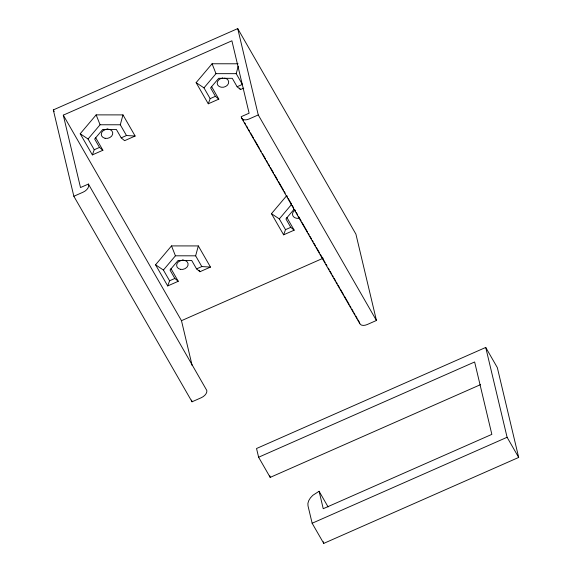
<?xml version="1.0" encoding="UTF-8"?>
<svg xmlns="http://www.w3.org/2000/svg" width="572" height="572" viewBox="0 0 572 572"><rect width="100%" height="100%" fill="white"/><g stroke="black" fill="none" stroke-linecap="round" stroke-linejoin="round"><path stroke-width="0.86" d="M122.973 114.9L135.135 136.036L126.469 135.528L120.292 124.782L122.973 114.9L96.153 114.879L80.202 133.762L92.364 154.898L102.896 150.25L95.61 137.573M238.066 63.785L212.069 63.764L196.117 82.647L208.28 103.782L218.811 99.142L215.422 96.31L210.582 87.888L218.676 78.314L232.275 78.321L237.115 86.744L242.385 84.42L236.207 73.666L238.217 66.252M198.327 245.931L210.482 267.074L201.816 266.566L195.638 255.82L198.327 245.931L171.507 245.91L155.555 264.793L167.71 285.936L178.25 281.288L170.956 268.604M92.364 154.898L94.237 149.742L99.507 147.419L102.896 150.25M208.28 103.782L210.153 98.634L215.422 96.31M167.71 285.936L169.584 280.78L174.853 278.457L178.25 281.288M283.626 234.82L285.5 229.665L290.769 227.341L294.165 230.173L283.626 234.82L271.464 213.678L286.851 195.474M94.237 149.742L88.059 138.996L100.079 124.767L120.292 124.782M210.153 98.634L203.975 87.881L215.994 73.659L236.207 73.666M169.584 280.78L163.406 270.034L175.425 255.806L195.638 255.82M285.5 229.665L279.322 218.919L291.341 204.69L290.033 201.394M294.022 209.345L285.928 218.919L290.769 227.341M328.113 506.949L319.097 491.269L312.784 495.338L310.389 497.926L308.723 500.657L307.908 503.346L307.993 505.798L312.14 523.244L323.738 543.4L518.682 457.436L497.325 367.603L485.728 347.447L256.535 448.512L258.608 457.228L270.198 477.391L480.516 384.649M237.723 28.6L258.258 114.943L249.035 119.012A7.272 4.361 -29.9 0 1 241.413 117.553L241.205 116.681L249.113 113.199L231.896 40.805L63.292 115.151L80.509 187.544L88.41 184.055L206.799 390.454A7.272 4.361 -29.9 0 1 201.251 397.726L192.028 401.787L73.845 196.26L53.318 109.917L237.723 28.6L355.913 234.127L376.44 320.47L367.224 324.538A7.272 4.361 -29.9 0 1 359.595 323.08M99.507 147.419L94.666 139.003L102.76 129.422L116.359 129.436L121.2 137.852L126.469 135.528M135.135 136.036L124.596 140.683L121.2 137.852M237.115 86.744L240.512 89.568L243.751 88.145M73.845 196.26L83.069 192.199A7.272 4.361 -29.9 0 0 88.617 184.928L88.41 184.055M174.853 278.457L170.013 270.034L178.106 260.46L191.706 260.467L196.553 268.89L201.816 266.566M196.553 268.89L199.943 271.721L210.482 267.074M192.135 365.494L181.474 320.678L323.201 258.187M258.608 457.228L474.631 361.976L491.848 434.362L323.244 508.708L319.097 491.269M312.14 523.244L507.092 437.28L485.728 347.447M196.117 82.647L203.975 87.881M271.464 213.678L279.322 218.919M80.202 133.762L88.059 138.996M155.555 264.793L163.406 270.034M507.092 437.28L518.682 457.436M258.258 114.943L376.44 320.47M239.647 88.074L240.512 89.568M242.542 118.997L243.429 120.542M244.759 122.866L245.653 124.41M246.539 125.954L247.869 128.271M248.763 129.815L249.649 131.36M250.536 132.904L253.646 138.317M254.533 139.861L259.423 148.362M260.31 149.907L261.204 151.451M262.534 153.768L265.644 159.18M266.531 160.725L267.424 162.269M268.311 163.814L269.641 166.13M270.527 167.675L273.638 173.087M274.531 174.632L277.642 180.037M278.528 181.581L283.419 190.083M284.305 191.627L285.192 193.172M286.529 195.495L287.416 197.04M288.302 198.584L289.632 200.901M290.526 202.445L291.413 203.989M292.299 205.534L293.636 207.858M294.523 209.402L295.409 210.946M296.303 212.491L297.633 214.807M298.52 216.352L301.187 220.992M302.073 222.537L307.407 231.81M308.294 233.355L309.187 234.899M310.074 236.443L311.404 238.76M312.298 240.304L313.184 241.849M314.071 243.4L315.408 245.717M316.295 247.261L319.405 252.667M320.291 254.211L325.182 262.712M326.069 264.257L326.955 265.801M328.292 268.125L329.179 269.669M330.065 271.214L331.402 273.53M332.289 275.075L333.176 276.619M334.062 278.164L335.399 280.487M336.286 282.032L337.173 283.576M338.066 285.121L339.396 287.437M340.283 288.982L343.393 294.394M344.287 295.938L349.17 304.44M350.057 305.984L350.951 307.529M351.837 309.073L353.167 311.39M354.061 312.934L354.947 314.478M355.834 316.03L357.171 318.347M358.058 319.891L359.388 322.208M241.606 118.097L359.788 323.623M211.49 86.401L218.811 99.142M286.837 217.431L294.165 230.173M199.099 270.256L199.943 271.721M63.292 115.151L181.474 320.678M53.318 109.917L54.204 111.461M212.069 63.764L215.994 73.659M171.507 245.91L175.425 255.806M96.153 114.879L100.079 124.767M323.337 541.741L323.738 543.4M269.827 475.804L270.198 477.391M191.62 400.064L192.028 401.787M299.535 218.104A5.813 4.576 -13.4 0 1 293.021 216.023A5.813 4.576 -13.4 0 1 294.988 210.196M224.603 78.085A5.813 4.576 -13.4 0 1 227.349 85.249A5.813 4.576 -13.4 0 1 217.803 85.192A5.813 4.576 -13.4 0 1 222.587 78.078M183.026 259.924A5.813 4.576 -13.4 0 1 179.301 260.732M107.472 128.993A5.813 4.576 -13.4 0 1 103.732 129.68M222.98 78.064A5.813 4.576 -13.4 0 1 220.542 78.586M180.43 269.333A5.813 4.576 -13.4 0 0 188.038 263.492A5.813 4.576 -13.4 0 0 178.657 261.604A5.813 4.576 -13.4 0 0 180.43 269.333M105.076 138.302A5.813 4.576 -13.4 0 0 112.691 132.461A5.813 4.576 -13.4 0 0 103.303 130.573A5.813 4.576 -13.4 0 0 105.076 138.302"/></g></svg>
